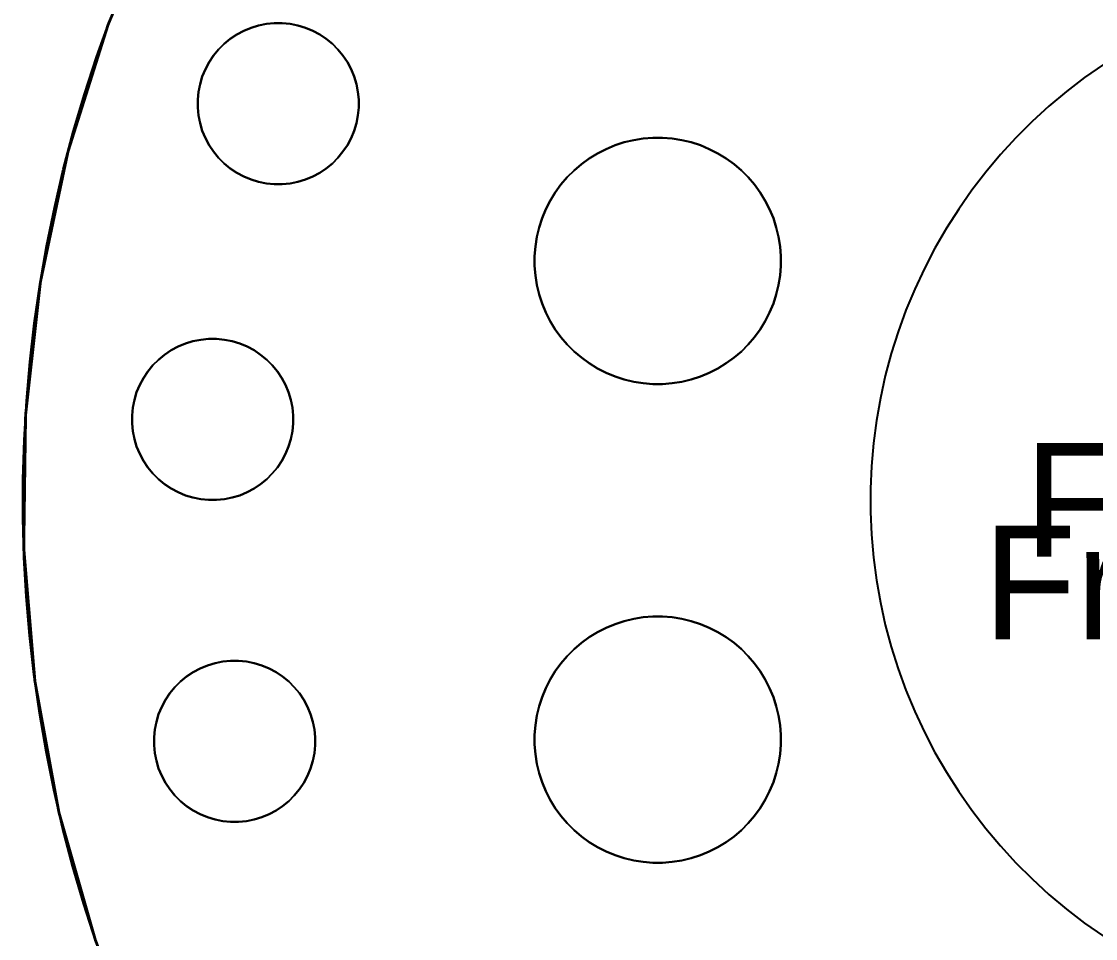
# Model space of a CAD drawing. Header units: millimetres. Extents: x 0 to 9.66, y 0 to 9.59.
# Drawn here: x -0.005 to 3.776, y 3.214 to 6.442 of the extents above; entities that cross this region are included whole.
import ezdxf

# ---------------------------------------------------------------- set-up
doc = ezdxf.new("R2010")
doc.units = ezdxf.units.MM
doc.header["$MEASUREMENT"] = 0
for name, color, linetype in [('Mechanical1', 6, 'Continuous'), ('TopLayer', 1, 'Continuous'), ('TopOverlay', 2, 'Continuous')]:
    doc.layers.add(name, color=color, linetype=linetype)

msp = doc.modelspace()

# ---------------------------------------------------------------- linework, layer by layer
at = {"layer": 'Mechanical1', "const_width": 0.01}
msp.add_lwpolyline([(3.995, 0.0008, -11.497626), (5.6621, 0.0008)], format="xyb", dxfattribs=at)
at = {"layer": 'TopLayer'}
for p, q in [((0.2593, 6.3183), (0.3057, 6.4481)), ((0.8033, 6.4204), (0.83, 6.4285)), ((0.83, 6.4285), (0.8033, 6.4204)), ((0.83, 6.4285), (0.8573, 6.4339)), ((0.8573, 6.4339), (0.83, 6.4285)), ((0.8573, 6.4339), (0.885, 6.4367)), ((0.885, 6.4367), (0.8573, 6.4339)), ((0.885, 6.4367), (0.8989, 6.4367)), ((0.9128, 6.4367), (0.885, 6.4367)), ((0.8989, 6.4367), (0.9128, 6.4367)), ((0.9128, 6.4367), (0.9406, 6.4339)), ((0.9406, 6.4339), (0.9128, 6.4367)), ((0.9406, 6.4339), (0.9679, 6.4285)), ((0.9679, 6.4285), (0.9406, 6.4339)), ((0.9679, 6.4285), (0.9945, 6.4204)), ((0.9945, 6.4204), (0.9679, 6.4285)), ((0.7299, 6.3812), (0.753, 6.3966)), ((0.753, 6.3966), (0.7299, 6.3812)), ((0.753, 6.3966), (0.7776, 6.4098)), ((0.7776, 6.4098), (0.753, 6.3966)), ((0.7776, 6.4098), (0.8033, 6.4204)), ((0.8033, 6.4204), (0.7776, 6.4098)), ((0.9945, 6.4204), (1.0203, 6.4098)), ((1.0203, 6.4098), (0.9945, 6.4204)), ((1.0203, 6.4098), (1.0448, 6.3966)), ((1.0448, 6.3966), (1.0203, 6.4098)), ((1.0448, 6.3966), (1.068, 6.3812)), ((1.068, 6.3812), (1.0448, 6.3966)), ((0.6886, 6.3438), (0.7083, 6.3635)), ((0.7083, 6.3635), (0.6886, 6.3438)), ((0.7083, 6.3635), (0.7299, 6.3812)), ((0.7299, 6.3812), (0.7083, 6.3635)), ((1.068, 6.3812), (1.0895, 6.3635)), ((1.0895, 6.3635), (1.068, 6.3812)), ((1.0895, 6.3635), (1.1092, 6.3438)), ((1.1092, 6.3438), (1.0895, 6.3635)), ((0.2166, 6.1873), (0.2593, 6.3183)), ((0.6555, 6.2991), (0.671, 6.3223)), ((0.671, 6.3223), (0.6555, 6.2991)), ((0.671, 6.3223), (0.6886, 6.3438)), ((0.6886, 6.3438), (0.671, 6.3223)), ((1.1092, 6.3438), (1.1269, 6.3223)), ((1.1269, 6.3223), (1.1092, 6.3438)), ((1.1269, 6.3223), (1.1423, 6.2991)), ((1.1423, 6.2991), (1.1269, 6.3223)), ((0.6424, 6.2745), (0.6555, 6.2991)), ((0.6555, 6.2991), (0.6424, 6.2745)), ((1.1423, 6.2991), (1.1555, 6.2745)), ((1.1555, 6.2745), (1.1423, 6.2991)), ((3.8031, 6.2912), (3.7372, 6.2451)), ((3.8031, 6.2912), (3.7372, 6.2451)), ((0.6236, 6.2222), (0.6317, 6.2488)), ((0.6317, 6.2488), (0.6236, 6.2222)), ((0.6317, 6.2488), (0.6424, 6.2745)), ((0.6424, 6.2745), (0.6317, 6.2488)), ((1.1555, 6.2745), (1.1661, 6.2488)), ((1.1661, 6.2488), (1.1555, 6.2745)), ((1.1661, 6.2488), (1.1742, 6.2222)), ((1.1742, 6.2222), (1.1661, 6.2488)), ((3.7372, 6.2451), (3.6733, 6.196)), ((3.7372, 6.2451), (3.6733, 6.196)), ((0.6182, 6.1948), (0.6236, 6.2222)), ((0.6236, 6.2222), (0.6182, 6.1948)), ((1.1742, 6.2222), (1.1796, 6.1948)), ((1.1796, 6.1948), (1.1742, 6.2222)), ((0.1776, 6.0551), (0.2166, 6.1873)), ((0.6155, 6.1671), (0.6182, 6.1948)), ((0.6182, 6.1948), (0.6155, 6.1671)), ((0.6155, 6.1532), (0.6155, 6.1671)), ((0.6155, 6.1671), (0.6155, 6.1393)), ((1.1796, 6.1948), (1.1824, 6.1671)), ((1.1824, 6.1671), (1.1796, 6.1948)), ((1.1824, 6.1671), (1.1824, 6.1532)), ((1.1824, 6.1393), (1.1824, 6.1671)), ((3.6733, 6.196), (3.6116, 6.1443)), ((3.6733, 6.196), (3.6116, 6.1443)), ((0.6155, 6.1393), (0.6155, 6.1532)), ((0.6182, 6.1116), (0.6155, 6.1393)), ((0.6155, 6.1393), (0.6182, 6.1116)), ((1.1824, 6.1393), (1.1796, 6.1116)), ((1.1796, 6.1116), (1.1824, 6.1393)), ((1.1824, 6.1532), (1.1824, 6.1393)), ((3.6116, 6.1443), (3.5522, 6.0899)), ((3.6116, 6.1443), (3.5522, 6.0899)), ((0.6236, 6.0842), (0.6182, 6.1116)), ((0.6182, 6.1116), (0.6236, 6.0842)), ((1.1796, 6.1116), (1.1742, 6.0842)), ((1.1742, 6.0842), (1.1796, 6.1116)), ((3.5522, 6.0899), (3.4953, 6.0329)), ((3.5522, 6.0899), (3.4953, 6.0329)), ((0.1425, 5.9219), (0.1776, 6.0551)), ((0.6317, 6.0576), (0.6236, 6.0842)), ((0.6236, 6.0842), (0.6317, 6.0576)), ((0.6424, 6.0319), (0.6317, 6.0576)), ((0.6317, 6.0576), (0.6424, 6.0319)), ((1.1661, 6.0576), (1.1555, 6.0319)), ((1.1555, 6.0319), (1.1661, 6.0576)), ((1.1742, 6.0842), (1.1661, 6.0576)), ((1.1661, 6.0576), (1.1742, 6.0842)), ((0.6555, 6.0073), (0.6424, 6.0319)), ((0.6424, 6.0319), (0.6555, 6.0073)), ((1.1555, 6.0319), (1.1423, 6.0073)), ((1.1423, 6.0073), (1.1555, 6.0319)), ((2.0845, 6.0064), (2.1169, 6.0169)), ((2.1169, 6.0169), (2.0845, 6.0064)), ((2.1169, 6.0169), (2.15, 6.0249)), ((2.15, 6.0249), (2.1169, 6.0169)), ((2.15, 6.0249), (2.1837, 6.0302)), ((2.1837, 6.0302), (2.15, 6.0249)), ((2.1837, 6.0302), (2.2176, 6.0329)), ((2.2176, 6.0329), (2.1837, 6.0302)), ((2.2176, 6.0329), (2.2346, 6.0329)), ((2.2517, 6.0329), (2.2176, 6.0329)), ((2.2346, 6.0329), (2.2517, 6.0329)), ((2.2517, 6.0329), (2.2856, 6.0302)), ((2.2856, 6.0302), (2.2517, 6.0329)), ((2.2856, 6.0302), (2.3193, 6.0249)), ((2.3193, 6.0249), (2.2856, 6.0302)), ((2.3193, 6.0249), (2.3524, 6.0169)), ((2.3524, 6.0169), (2.3193, 6.0249)), ((2.3524, 6.0169), (2.3848, 6.0064)), ((2.3848, 6.0064), (2.3524, 6.0169)), ((3.4953, 6.0329), (3.4409, 5.9736)), ((3.4953, 6.0329), (3.4409, 5.9736)), ((0.671, 5.9841), (0.6555, 6.0073)), ((0.6555, 6.0073), (0.671, 5.9841)), ((0.6886, 5.9626), (0.671, 5.9841)), ((0.671, 5.9841), (0.6886, 5.9626)), ((1.1269, 5.9841), (1.1092, 5.9626)), ((1.1092, 5.9626), (1.1269, 5.9841)), ((1.1423, 6.0073), (1.1269, 5.9841)), ((1.1269, 5.9841), (1.1423, 6.0073)), ((1.9937, 5.9601), (2.0227, 5.9779)), ((2.0227, 5.9779), (1.9937, 5.9601)), ((2.0227, 5.9779), (2.053, 5.9933)), ((2.053, 5.9933), (2.0227, 5.9779)), ((2.053, 5.9933), (2.0845, 6.0064)), ((2.0845, 6.0064), (2.053, 5.9933)), ((2.3848, 6.0064), (2.4162, 5.9933)), ((2.4162, 5.9933), (2.3848, 6.0064)), ((2.4162, 5.9933), (2.4466, 5.9779)), ((2.4466, 5.9779), (2.4162, 5.9933)), ((2.4466, 5.9779), (2.4756, 5.9601)), ((2.4756, 5.9601), (2.4466, 5.9779)), ((3.4409, 5.9736), (3.3891, 5.9119)), ((3.4409, 5.9736), (3.3891, 5.9119)), ((0.7083, 5.9429), (0.6886, 5.9626)), ((0.6886, 5.9626), (0.7083, 5.9429)), ((0.7299, 5.9253), (0.7083, 5.9429)), ((0.7083, 5.9429), (0.7299, 5.9253)), ((1.0895, 5.9429), (1.068, 5.9253)), ((1.068, 5.9253), (1.0895, 5.9429)), ((1.1092, 5.9626), (1.0895, 5.9429)), ((1.0895, 5.9429), (1.1092, 5.9626)), ((1.9402, 5.9179), (1.9661, 5.9401)), ((1.9661, 5.9401), (1.9402, 5.9179)), ((1.9661, 5.9401), (1.9937, 5.9601)), ((1.9937, 5.9601), (1.9661, 5.9401)), ((2.4756, 5.9601), (2.5032, 5.9401)), ((2.5032, 5.9401), (2.4756, 5.9601)), ((2.5032, 5.9401), (2.5291, 5.9179)), ((2.5291, 5.9179), (2.5032, 5.9401)), ((0.1111, 5.7877), (0.1425, 5.9219)), ((0.753, 5.9098), (0.7299, 5.9253)), ((0.7299, 5.9253), (0.753, 5.9098)), ((0.7776, 5.8967), (0.753, 5.9098)), ((0.753, 5.9098), (0.7776, 5.8967)), ((1.0448, 5.9098), (1.0203, 5.8967)), ((1.0203, 5.8967), (1.0448, 5.9098)), ((1.068, 5.9253), (1.0448, 5.9098)), ((1.0448, 5.9098), (1.068, 5.9253)), ((1.9161, 5.8939), (1.9402, 5.9179)), ((1.9402, 5.9179), (1.9161, 5.8939)), ((2.5291, 5.9179), (2.5532, 5.8939)), ((2.5532, 5.8939), (2.5291, 5.9179)), ((3.3891, 5.9119), (3.3401, 5.848)), ((3.3891, 5.9119), (3.3401, 5.848)), ((0.8033, 5.886), (0.7776, 5.8967)), ((0.7776, 5.8967), (0.8033, 5.886)), ((0.83, 5.8779), (0.8033, 5.886)), ((0.8033, 5.886), (0.83, 5.8779)), ((0.8573, 5.8725), (0.83, 5.8779)), ((0.83, 5.8779), (0.8573, 5.8725)), ((0.885, 5.8698), (0.8573, 5.8725)), ((0.8573, 5.8725), (0.885, 5.8698)), ((0.8989, 5.8698), (0.885, 5.8698)), ((0.885, 5.8698), (0.9128, 5.8698)), ((0.8989, 5.8698), (0.8989, 5.8698)), ((0.9128, 5.8698), (0.8989, 5.8698)), ((0.9406, 5.8725), (0.9128, 5.8698)), ((0.9128, 5.8698), (0.9406, 5.8725)), ((0.9679, 5.8779), (0.9406, 5.8725)), ((0.9406, 5.8725), (0.9679, 5.8779)), ((0.9945, 5.886), (0.9679, 5.8779)), ((0.9679, 5.8779), (0.9945, 5.886)), ((1.0203, 5.8967), (0.9945, 5.886)), ((0.9945, 5.886), (1.0203, 5.8967)), ((1.874, 5.8404), (1.894, 5.868)), ((1.894, 5.868), (1.874, 5.8404)), ((1.894, 5.868), (1.9161, 5.8939)), ((1.9161, 5.8939), (1.894, 5.868)), ((2.5532, 5.8939), (2.5753, 5.868)), ((2.5753, 5.868), (2.5532, 5.8939)), ((2.5753, 5.868), (2.5953, 5.8404)), ((2.5953, 5.8404), (2.5753, 5.868)), ((1.8562, 5.8114), (1.874, 5.8404)), ((1.874, 5.8404), (1.8562, 5.8114)), ((2.5953, 5.8404), (2.6131, 5.8114)), ((2.6131, 5.8114), (2.5953, 5.8404)), ((3.3401, 5.848), (3.2939, 5.782)), ((3.3401, 5.848), (3.2939, 5.782)), ((0.0836, 5.6527), (0.1111, 5.7877)), ((1.8407, 5.781), (1.8562, 5.8114)), ((1.8562, 5.8114), (1.8407, 5.781)), ((2.6131, 5.8114), (2.6286, 5.781)), ((2.6286, 5.781), (2.6131, 5.8114)), ((1.8172, 5.7172), (1.8277, 5.7496)), ((1.8277, 5.7496), (1.8172, 5.7172)), ((1.8277, 5.7496), (1.8407, 5.781)), ((1.8407, 5.781), (1.8277, 5.7496)), ((2.6286, 5.781), (2.6416, 5.7496)), ((2.6416, 5.7496), (2.6286, 5.781)), ((2.6416, 5.7496), (2.6521, 5.7172)), ((2.6521, 5.7172), (2.6416, 5.7496)), ((3.2939, 5.782), (3.2506, 5.7141)), ((3.2939, 5.782), (3.2506, 5.7141)), ((1.8092, 5.684), (1.8172, 5.7172)), ((1.8172, 5.7172), (1.8092, 5.684)), ((2.6521, 5.7172), (2.6601, 5.684)), ((2.6601, 5.684), (2.6521, 5.7172)), ((3.2506, 5.7141), (3.2104, 5.6444)), ((3.2506, 5.7141), (3.2104, 5.6444)), ((1.8039, 5.6504), (1.8092, 5.684)), ((1.8092, 5.684), (1.8039, 5.6504)), ((2.6601, 5.684), (2.6654, 5.6504)), ((2.6654, 5.6504), (2.6601, 5.684)), ((0.06, 5.5169), (0.0836, 5.6527)), ((1.8012, 5.6165), (1.8039, 5.6504)), ((1.8039, 5.6504), (1.8012, 5.6165)), ((2.6654, 5.6504), (2.6681, 5.6165)), ((2.6681, 5.6165), (2.6654, 5.6504)), ((3.2104, 5.6444), (3.1732, 5.5729)), ((3.2104, 5.6444), (3.1732, 5.5729)), ((1.8012, 5.5994), (1.8012, 5.6165)), ((1.8012, 5.6165), (1.8012, 5.5824)), ((1.8012, 5.5824), (1.8012, 5.5994)), ((2.6681, 5.6165), (2.6681, 5.5994)), ((2.6681, 5.5824), (2.6681, 5.6165)), ((2.6681, 5.5994), (2.6681, 5.5824)), ((1.8039, 5.5484), (1.8012, 5.5824)), ((1.8012, 5.5824), (1.8039, 5.5484)), ((2.6681, 5.5824), (2.6654, 5.5484)), ((2.6654, 5.5484), (2.6681, 5.5824)), ((3.1732, 5.5729), (3.1392, 5.5)), ((3.1732, 5.5729), (3.1392, 5.5)), ((1.8092, 5.5148), (1.8039, 5.5484)), ((1.8039, 5.5484), (1.8092, 5.5148)), ((2.6654, 5.5484), (2.6601, 5.5148)), ((2.6601, 5.5148), (2.6654, 5.5484)), ((0.0402, 5.3805), (0.06, 5.5169)), ((1.8172, 5.4817), (1.8092, 5.5148)), ((1.8092, 5.5148), (1.8172, 5.4817)), ((1.8277, 5.4493), (1.8172, 5.4817)), ((1.8172, 5.4817), (1.8277, 5.4493)), ((2.6521, 5.4817), (2.6416, 5.4493)), ((2.6416, 5.4493), (2.6521, 5.4817)), ((2.6601, 5.5148), (2.6521, 5.4817)), ((2.6521, 5.4817), (2.6601, 5.5148)), ((3.1392, 5.5), (3.1083, 5.4256)), ((3.1392, 5.5), (3.1083, 5.4256)), ((1.8407, 5.4178), (1.8277, 5.4493)), ((1.8277, 5.4493), (1.8407, 5.4178)), ((2.6416, 5.4493), (2.6286, 5.4178)), ((2.6286, 5.4178), (2.6416, 5.4493)), ((1.8562, 5.3875), (1.8407, 5.4178)), ((1.8407, 5.4178), (1.8562, 5.3875)), ((2.6286, 5.4178), (2.6131, 5.3875)), ((2.6131, 5.3875), (2.6286, 5.4178)), ((3.1083, 5.4256), (3.0808, 5.3499)), ((3.1083, 5.4256), (3.0808, 5.3499)), ((0.0244, 5.2436), (0.0402, 5.3805)), ((1.874, 5.3584), (1.8562, 5.3875)), ((1.8562, 5.3875), (1.874, 5.3584)), ((2.6131, 5.3875), (2.5953, 5.3584)), ((2.5953, 5.3584), (2.6131, 5.3875)), ((1.894, 5.3309), (1.874, 5.3584)), ((1.874, 5.3584), (1.894, 5.3309)), ((1.9161, 5.305), (1.894, 5.3309)), ((1.894, 5.3309), (1.9161, 5.305)), ((2.5753, 5.3309), (2.5532, 5.305)), ((2.5532, 5.305), (2.5753, 5.3309)), ((2.5953, 5.3584), (2.5753, 5.3309)), ((2.5753, 5.3309), (2.5953, 5.3584)), ((3.0808, 5.3499), (3.0566, 5.2731)), ((3.0808, 5.3499), (3.0566, 5.2731)), ((0.5219, 5.2846), (0.5465, 5.2978)), ((0.5465, 5.2978), (0.5219, 5.2846)), ((0.5465, 5.2978), (0.5722, 5.3084)), ((0.5722, 5.3084), (0.5465, 5.2978)), ((0.5722, 5.3084), (0.5989, 5.3165)), ((0.5989, 5.3165), (0.5722, 5.3084)), ((0.5989, 5.3165), (0.6262, 5.3219)), ((0.6262, 5.3219), (0.5989, 5.3165)), ((0.6262, 5.3219), (0.6539, 5.3247)), ((0.6539, 5.3247), (0.6262, 5.3219)), ((0.6539, 5.3247), (0.6678, 5.3247)), ((0.6818, 5.3247), (0.6539, 5.3247)), ((0.6678, 5.3247), (0.6818, 5.3247)), ((0.6818, 5.3247), (0.7095, 5.3219)), ((0.7095, 5.3219), (0.6818, 5.3247)), ((0.7095, 5.3219), (0.7368, 5.3165)), ((0.7368, 5.3165), (0.7095, 5.3219)), ((0.7368, 5.3165), (0.7635, 5.3084)), ((0.7635, 5.3084), (0.7368, 5.3165)), ((0.7635, 5.3084), (0.7892, 5.2978)), ((0.7892, 5.2978), (0.7635, 5.3084)), ((0.7892, 5.2978), (0.8137, 5.2846)), ((0.8137, 5.2846), (0.7892, 5.2978)), ((1.9402, 5.2809), (1.9161, 5.305)), ((1.9161, 5.305), (1.9402, 5.2809)), ((2.5532, 5.305), (2.5291, 5.2809)), ((2.5291, 5.2809), (2.5532, 5.305)), ((0.4773, 5.2515), (0.4988, 5.2692)), ((0.4988, 5.2692), (0.4773, 5.2515)), ((0.4988, 5.2692), (0.5219, 5.2846)), ((0.5219, 5.2846), (0.4988, 5.2692)), ((0.8137, 5.2846), (0.8369, 5.2692)), ((0.8369, 5.2692), (0.8137, 5.2846)), ((0.8369, 5.2692), (0.8584, 5.2515)), ((0.8584, 5.2515), (0.8369, 5.2692)), ((1.9661, 5.2588), (1.9402, 5.2809)), ((1.9402, 5.2809), (1.9661, 5.2588)), ((1.9937, 5.2388), (1.9661, 5.2588)), ((1.9661, 5.2588), (1.9937, 5.2388)), ((2.5032, 5.2588), (2.4756, 5.2388)), ((2.4756, 5.2388), (2.5032, 5.2588)), ((2.5291, 5.2809), (2.5032, 5.2588)), ((2.5032, 5.2588), (2.5291, 5.2809)), ((3.0566, 5.2731), (3.0357, 5.1953)), ((3.0566, 5.2731), (3.0357, 5.1953)), ((0.0124, 5.1063), (0.0244, 5.2436)), ((0.4399, 5.2103), (0.4576, 5.2318)), ((0.4576, 5.2318), (0.4399, 5.2103)), ((0.4576, 5.2318), (0.4773, 5.2515)), ((0.4773, 5.2515), (0.4576, 5.2318)), ((0.8584, 5.2515), (0.8781, 5.2318)), ((0.8781, 5.2318), (0.8584, 5.2515)), ((0.8781, 5.2318), (0.8958, 5.2103)), ((0.8958, 5.2103), (0.8781, 5.2318)), ((2.0227, 5.221), (1.9937, 5.2388)), ((1.9937, 5.2388), (2.0227, 5.221)), ((2.053, 5.2055), (2.0227, 5.221)), ((2.0227, 5.221), (2.053, 5.2055)), ((2.4466, 5.221), (2.4162, 5.2055)), ((2.4162, 5.2055), (2.4466, 5.221)), ((2.4756, 5.2388), (2.4466, 5.221)), ((2.4466, 5.221), (2.4756, 5.2388)), ((0.4113, 5.1626), (0.4244, 5.1871)), ((0.4244, 5.1871), (0.4113, 5.1626)), ((0.4244, 5.1871), (0.4399, 5.2103)), ((0.4399, 5.2103), (0.4244, 5.1871)), ((0.8958, 5.2103), (0.9113, 5.1871)), ((0.9113, 5.1871), (0.8958, 5.2103)), ((0.9113, 5.1871), (0.9244, 5.1626)), ((0.9244, 5.1626), (0.9113, 5.1871)), ((2.0845, 5.1925), (2.053, 5.2055)), ((2.053, 5.2055), (2.0845, 5.1925)), ((2.1169, 5.182), (2.0845, 5.1925)), ((2.0845, 5.1925), (2.1169, 5.182)), ((2.15, 5.174), (2.1169, 5.182)), ((2.1169, 5.182), (2.15, 5.174)), ((2.3524, 5.182), (2.3193, 5.174)), ((2.3193, 5.174), (2.3524, 5.182)), ((2.3848, 5.1925), (2.3524, 5.182)), ((2.3524, 5.182), (2.3848, 5.1925)), ((2.4162, 5.2055), (2.3848, 5.1925)), ((2.3848, 5.1925), (2.4162, 5.2055)), ((3.0357, 5.1953), (3.0183, 5.1167)), ((3.0357, 5.1953), (3.0183, 5.1167)), ((0.4006, 5.1368), (0.4113, 5.1626)), ((0.4113, 5.1626), (0.4006, 5.1368)), ((0.9244, 5.1626), (0.9351, 5.1368)), ((0.9351, 5.1368), (0.9244, 5.1626)), ((2.1837, 5.1687), (2.15, 5.174)), ((2.15, 5.174), (2.1837, 5.1687)), ((2.2176, 5.166), (2.1837, 5.1687)), ((2.1837, 5.1687), (2.2176, 5.166)), ((2.2346, 5.166), (2.2176, 5.166)), ((2.2176, 5.166), (2.2517, 5.166)), ((2.2346, 5.166), (2.2346, 5.166)), ((2.2517, 5.166), (2.2346, 5.166)), ((2.2856, 5.1687), (2.2517, 5.166)), ((2.2517, 5.166), (2.2856, 5.1687)), ((2.3193, 5.174), (2.2856, 5.1687)), ((2.2856, 5.1687), (2.3193, 5.174)), ((0.0044, 4.9688), (0.0124, 5.1063)), ((0.3871, 5.0829), (0.3926, 5.1102)), ((0.3926, 5.1102), (0.3871, 5.0829)), ((0.3926, 5.1102), (0.4006, 5.1368)), ((0.4006, 5.1368), (0.3926, 5.1102)), ((0.9351, 5.1368), (0.9431, 5.1102)), ((0.9431, 5.1102), (0.9351, 5.1368)), ((0.9431, 5.1102), (0.9486, 5.0829)), ((0.9486, 5.0829), (0.9431, 5.1102)), ((3.0183, 5.1167), (3.0043, 5.0374)), ((3.0183, 5.1167), (3.0043, 5.0374)), ((0.3844, 5.0551), (0.3871, 5.0829)), ((0.3871, 5.0829), (0.3844, 5.0551)), ((0.9486, 5.0829), (0.9513, 5.0551)), ((0.9513, 5.0551), (0.9486, 5.0829)), ((0.3844, 5.0412), (0.3844, 5.0551)), ((0.3844, 5.0551), (0.3844, 5.0273)), ((0.3844, 5.0273), (0.3844, 5.0412)), ((0.9513, 5.0551), (0.9513, 5.0412)), ((0.9513, 5.0273), (0.9513, 5.0551)), ((0.9513, 5.0412), (0.9513, 5.0273)), ((3.0043, 5.0374), (2.9938, 4.9576)), ((3.0043, 5.0374), (2.9938, 4.9576)), ((0.3871, 4.9996), (0.3844, 5.0273)), ((0.3844, 5.0273), (0.3871, 4.9996)), ((0.3926, 4.9723), (0.3871, 4.9996)), ((0.3871, 4.9996), (0.3926, 4.9723)), ((0.9486, 4.9996), (0.9431, 4.9723)), ((0.9431, 4.9723), (0.9486, 4.9996)), ((0.9513, 5.0273), (0.9486, 4.9996)), ((0.9486, 4.9996), (0.9513, 5.0273)), ((0.0003, 4.831), (0.0044, 4.9688)), ((0.4006, 4.9456), (0.3926, 4.9723)), ((0.3926, 4.9723), (0.4006, 4.9456)), ((0.9431, 4.9723), (0.9351, 4.9456)), ((0.9351, 4.9456), (0.9431, 4.9723)), ((2.9938, 4.9576), (2.9868, 4.8773)), ((2.9938, 4.9576), (2.9868, 4.8773)), ((0.4113, 4.9199), (0.4006, 4.9456)), ((0.4006, 4.9456), (0.4113, 4.9199)), ((0.4244, 4.8953), (0.4113, 4.9199)), ((0.4113, 4.9199), (0.4244, 4.8953)), ((0.9244, 4.9199), (0.9113, 4.8953)), ((0.9113, 4.8953), (0.9244, 4.9199)), ((0.9351, 4.9456), (0.9244, 4.9199)), ((0.9244, 4.9199), (0.9351, 4.9456)), ((0.4399, 4.8722), (0.4244, 4.8953)), ((0.4244, 4.8953), (0.4399, 4.8722)), ((0.9113, 4.8953), (0.8958, 4.8722)), ((0.8958, 4.8722), (0.9113, 4.8953)), ((2.9868, 4.8773), (2.9833, 4.7969)), ((2.9868, 4.8773), (2.9833, 4.7969)), ((0.4576, 4.8506), (0.4399, 4.8722)), ((0.4399, 4.8722), (0.4576, 4.8506)), ((0.4773, 4.8309), (0.4576, 4.8506)), ((0.4576, 4.8506), (0.4773, 4.8309)), ((0.8781, 4.8506), (0.8584, 4.8309)), ((0.8584, 4.8309), (0.8781, 4.8506)), ((0.8958, 4.8722), (0.8781, 4.8506)), ((0.8781, 4.8506), (0.8958, 4.8722)), ((0.0002, 4.6932), (0.0003, 4.831)), ((0.4988, 4.8133), (0.4773, 4.8309)), ((0.4773, 4.8309), (0.4988, 4.8133)), ((0.5219, 4.7978), (0.4988, 4.8133)), ((0.4988, 4.8133), (0.5219, 4.7978)), ((0.8369, 4.8133), (0.8137, 4.7978)), ((0.8137, 4.7978), (0.8369, 4.8133)), ((0.8584, 4.8309), (0.8369, 4.8133)), ((0.8369, 4.8133), (0.8584, 4.8309)), ((0.5465, 4.7847), (0.5219, 4.7978)), ((0.5219, 4.7978), (0.5465, 4.7847)), ((0.5722, 4.774), (0.5465, 4.7847)), ((0.5465, 4.7847), (0.5722, 4.774)), ((0.5989, 4.7659), (0.5722, 4.774)), ((0.5722, 4.774), (0.5989, 4.7659)), ((0.6262, 4.7605), (0.5989, 4.7659)), ((0.5989, 4.7659), (0.6262, 4.7605)), ((0.7368, 4.7659), (0.7095, 4.7605)), ((0.7095, 4.7605), (0.7368, 4.7659)), ((0.7635, 4.774), (0.7368, 4.7659)), ((0.7368, 4.7659), (0.7635, 4.774)), ((0.7892, 4.7847), (0.7635, 4.774)), ((0.7635, 4.774), (0.7892, 4.7847)), ((0.8137, 4.7978), (0.7892, 4.7847)), ((0.7892, 4.7847), (0.8137, 4.7978)), ((2.9833, 4.7969), (2.9833, 4.7566)), ((2.9833, 4.7969), (2.9833, 4.7566)), ((0.6539, 4.7578), (0.6262, 4.7605)), ((0.6262, 4.7605), (0.6539, 4.7578)), ((0.6678, 4.7578), (0.6539, 4.7578)), ((0.6539, 4.7578), (0.6818, 4.7578)), ((0.6678, 4.7578), (0.6678, 4.7578)), ((0.6818, 4.7578), (0.6678, 4.7578)), ((0.7095, 4.7605), (0.6818, 4.7578)), ((0.6818, 4.7578), (0.7095, 4.7605)), ((2.9833, 4.7566), (2.9833, 4.7566)), ((2.9833, 4.7566), (2.9833, 4.7164)), ((2.9833, 4.7566), (2.9833, 4.7164)), ((0.004, 4.5555), (0.0002, 4.6932)), ((2.9833, 4.7164), (2.9868, 4.6359)), ((2.9833, 4.7164), (2.9868, 4.6359)), ((2.9868, 4.6359), (2.9938, 4.5557)), ((2.9868, 4.6359), (2.9938, 4.5557)), ((0.0117, 4.4179), (0.004, 4.5555)), ((2.9938, 4.5557), (3.0043, 4.4759)), ((2.9938, 4.5557), (3.0043, 4.4759)), ((3.0043, 4.4759), (3.0183, 4.3965)), ((3.0043, 4.4759), (3.0183, 4.3965)), ((0.0233, 4.2806), (0.0117, 4.4179)), ((3.0183, 4.3965), (3.0357, 4.3179)), ((3.0183, 4.3965), (3.0357, 4.3179)), ((2.053, 4.3077), (2.0845, 4.3208)), ((2.0845, 4.3208), (2.053, 4.3077)), ((2.0845, 4.3208), (2.1169, 4.3313)), ((2.1169, 4.3313), (2.0845, 4.3208)), ((2.1169, 4.3313), (2.15, 4.3392)), ((2.15, 4.3392), (2.1169, 4.3313)), ((2.15, 4.3392), (2.1837, 4.3446)), ((2.1837, 4.3446), (2.15, 4.3392)), ((2.1837, 4.3446), (2.2176, 4.3472)), ((2.2176, 4.3472), (2.1837, 4.3446)), ((2.2176, 4.3472), (2.2346, 4.3472)), ((2.2517, 4.3472), (2.2176, 4.3472)), ((2.2346, 4.3472), (2.2517, 4.3472)), ((2.2517, 4.3472), (2.2856, 4.3446)), ((2.2856, 4.3446), (2.2517, 4.3472)), ((2.2856, 4.3446), (2.3193, 4.3392)), ((2.3193, 4.3392), (2.2856, 4.3446)), ((2.3193, 4.3392), (2.3524, 4.3313)), ((2.3524, 4.3313), (2.3193, 4.3392)), ((2.3524, 4.3313), (2.3848, 4.3208)), ((2.3848, 4.3208), (2.3524, 4.3313)), ((2.3848, 4.3208), (2.4162, 4.3077)), ((2.4162, 4.3077), (2.3848, 4.3208)), ((3.0357, 4.3179), (3.0566, 4.2401)), ((3.0357, 4.3179), (3.0566, 4.2401)), ((0.0388, 4.1436), (0.0233, 4.2806)), ((1.9661, 4.2545), (1.9937, 4.2745)), ((1.9937, 4.2745), (1.9661, 4.2545)), ((1.9937, 4.2745), (2.0227, 4.2923)), ((2.0227, 4.2923), (1.9937, 4.2745)), ((2.0227, 4.2923), (2.053, 4.3077)), ((2.053, 4.3077), (2.0227, 4.2923)), ((2.4162, 4.3077), (2.4466, 4.2923)), ((2.4466, 4.2923), (2.4162, 4.3077)), ((2.4466, 4.2923), (2.4756, 4.2745)), ((2.4756, 4.2745), (2.4466, 4.2923)), ((2.4756, 4.2745), (2.5032, 4.2545)), ((2.5032, 4.2545), (2.4756, 4.2745)), ((1.9402, 4.2323), (1.9661, 4.2545)), ((1.9661, 4.2545), (1.9402, 4.2323)), ((2.5032, 4.2545), (2.5291, 4.2323)), ((2.5291, 4.2323), (2.5032, 4.2545)), ((3.0566, 4.2401), (3.0808, 4.1633)), ((3.0566, 4.2401), (3.0808, 4.1633)), ((1.894, 4.1824), (1.9161, 4.2083)), ((1.9161, 4.2083), (1.894, 4.1824)), ((1.9161, 4.2083), (1.9402, 4.2323)), ((1.9402, 4.2323), (1.9161, 4.2083)), ((2.5291, 4.2323), (2.5532, 4.2083)), ((2.5532, 4.2083), (2.5291, 4.2323)), ((2.5532, 4.2083), (2.5753, 4.1824)), ((2.5753, 4.1824), (2.5532, 4.2083)), ((0.5995, 4.1515), (0.624, 4.1647)), ((0.624, 4.1647), (0.5995, 4.1515)), ((0.624, 4.1647), (0.6497, 4.1753)), ((0.6497, 4.1753), (0.624, 4.1647)), ((0.6497, 4.1753), (0.6764, 4.1834)), ((0.6764, 4.1834), (0.6497, 4.1753)), ((0.6764, 4.1834), (0.7037, 4.1889)), ((0.7037, 4.1889), (0.6764, 4.1834)), ((0.7037, 4.1889), (0.7314, 4.1916)), ((0.7314, 4.1916), (0.7037, 4.1889)), ((0.7314, 4.1916), (0.7454, 4.1916)), ((0.7593, 4.1916), (0.7314, 4.1916)), ((0.7454, 4.1916), (0.7593, 4.1916)), ((0.7593, 4.1916), (0.787, 4.1889)), ((0.787, 4.1889), (0.7593, 4.1916)), ((0.787, 4.1889), (0.8143, 4.1834)), ((0.8143, 4.1834), (0.787, 4.1889)), ((0.8143, 4.1834), (0.841, 4.1753)), ((0.841, 4.1753), (0.8143, 4.1834)), ((0.841, 4.1753), (0.8667, 4.1647)), ((0.8667, 4.1647), (0.841, 4.1753)), ((0.8667, 4.1647), (0.8913, 4.1515)), ((0.8913, 4.1515), (0.8667, 4.1647)), ((1.874, 4.1548), (1.894, 4.1824)), ((1.894, 4.1824), (1.874, 4.1548)), ((2.5753, 4.1824), (2.5953, 4.1548)), ((2.5953, 4.1548), (2.5753, 4.1824)), ((3.0808, 4.1633), (3.1083, 4.0877)), ((3.0808, 4.1633), (3.1083, 4.0877)), ((0.0583, 4.0072), (0.0388, 4.1436)), ((0.5548, 4.1184), (0.5763, 4.1361)), ((0.5763, 4.1361), (0.5548, 4.1184)), ((0.5763, 4.1361), (0.5995, 4.1515)), ((0.5995, 4.1515), (0.5763, 4.1361)), ((0.8913, 4.1515), (0.9144, 4.1361)), ((0.9144, 4.1361), (0.8913, 4.1515)), ((0.9144, 4.1361), (0.9359, 4.1184)), ((0.9359, 4.1184), (0.9144, 4.1361)), ((1.8407, 4.0954), (1.8562, 4.1258)), ((1.8562, 4.1258), (1.8407, 4.0954)), ((1.8562, 4.1258), (1.874, 4.1548)), ((1.874, 4.1548), (1.8562, 4.1258)), ((2.5953, 4.1548), (2.6131, 4.1258)), ((2.6131, 4.1258), (2.5953, 4.1548)), ((2.6131, 4.1258), (2.6286, 4.0954)), ((2.6286, 4.0954), (2.6131, 4.1258)), ((0.5174, 4.0772), (0.5351, 4.0987)), ((0.5351, 4.0987), (0.5174, 4.0772)), ((0.5351, 4.0987), (0.5548, 4.1184)), ((0.5548, 4.1184), (0.5351, 4.0987)), ((0.9359, 4.1184), (0.9556, 4.0987)), ((0.9556, 4.0987), (0.9359, 4.1184)), ((0.9556, 4.0987), (0.9733, 4.0772)), ((0.9733, 4.0772), (0.9556, 4.0987)), ((1.8277, 4.0639), (1.8407, 4.0954)), ((1.8407, 4.0954), (1.8277, 4.0639)), ((2.6286, 4.0954), (2.6416, 4.0639)), ((2.6416, 4.0639), (2.6286, 4.0954)), ((3.1083, 4.0877), (3.1392, 4.0133)), ((3.1083, 4.0877), (3.1392, 4.0133)), ((0.4888, 4.0295), (0.5019, 4.054)), ((0.5019, 4.054), (0.4888, 4.0295)), ((0.5019, 4.054), (0.5174, 4.0772)), ((0.5174, 4.0772), (0.5019, 4.054)), ((0.9733, 4.0772), (0.9888, 4.054)), ((0.9888, 4.054), (0.9733, 4.0772)), ((0.9888, 4.054), (1.0019, 4.0295)), ((1.0019, 4.0295), (0.9888, 4.054)), ((1.8172, 4.0316), (1.8277, 4.0639)), ((1.8277, 4.0639), (1.8172, 4.0316)), ((2.6416, 4.0639), (2.6521, 4.0316)), ((2.6521, 4.0316), (2.6416, 4.0639)), ((0.0816, 3.8714), (0.0583, 4.0072)), ((0.4781, 4.0037), (0.4888, 4.0295)), ((0.4888, 4.0295), (0.4781, 4.0037)), ((1.0019, 4.0295), (1.0126, 4.0037)), ((1.0126, 4.0037), (1.0019, 4.0295)), ((1.8092, 3.9984), (1.8172, 4.0316)), ((1.8172, 4.0316), (1.8092, 3.9984)), ((2.6521, 4.0316), (2.6601, 3.9984)), ((2.6601, 3.9984), (2.6521, 4.0316)), ((3.1392, 4.0133), (3.1732, 3.9403)), ((3.1392, 4.0133), (3.1732, 3.9403)), ((0.4646, 3.9498), (0.4701, 3.9771)), ((0.4701, 3.9771), (0.4646, 3.9498)), ((0.4701, 3.9771), (0.4781, 4.0037)), ((0.4781, 4.0037), (0.4701, 3.9771)), ((1.0126, 4.0037), (1.0206, 3.9771)), ((1.0206, 3.9771), (1.0126, 4.0037)), ((1.0206, 3.9771), (1.0261, 3.9498)), ((1.0261, 3.9498), (1.0206, 3.9771)), ((1.8039, 3.9648), (1.8092, 3.9984)), ((1.8092, 3.9984), (1.8039, 3.9648)), ((2.6601, 3.9984), (2.6654, 3.9648)), ((2.6654, 3.9648), (2.6601, 3.9984)), ((0.4619, 3.9221), (0.4646, 3.9498)), ((0.4646, 3.9498), (0.4619, 3.9221)), ((1.0261, 3.9498), (1.0288, 3.9221)), ((1.0288, 3.9221), (1.0261, 3.9498)), ((1.8012, 3.9308), (1.8039, 3.9648)), ((1.8039, 3.9648), (1.8012, 3.9308)), ((2.6654, 3.9648), (2.6681, 3.9308)), ((2.6681, 3.9308), (2.6654, 3.9648)), ((3.1732, 3.9403), (3.2104, 3.8689)), ((3.1732, 3.9403), (3.2104, 3.8689)), ((0.4619, 3.9081), (0.4619, 3.9221)), ((0.4619, 3.9221), (0.4619, 3.8942)), ((0.4619, 3.8942), (0.4619, 3.9081)), ((0.4646, 3.8665), (0.4619, 3.8942)), ((0.4619, 3.8942), (0.4646, 3.8665)), ((1.0288, 3.8942), (1.0261, 3.8665)), ((1.0261, 3.8665), (1.0288, 3.8942)), ((1.0288, 3.9221), (1.0288, 3.9081)), ((1.0288, 3.8942), (1.0288, 3.9221)), ((1.0288, 3.9081), (1.0288, 3.8942)), ((1.8012, 3.9138), (1.8012, 3.9308)), ((1.8012, 3.9308), (1.8012, 3.8968)), ((1.8012, 3.8968), (1.8012, 3.9138)), ((1.8039, 3.8628), (1.8012, 3.8968)), ((1.8012, 3.8968), (1.8039, 3.8628)), ((2.6681, 3.8968), (2.6654, 3.8628)), ((2.6654, 3.8628), (2.6681, 3.8968)), ((2.6681, 3.9308), (2.6681, 3.9138)), ((2.6681, 3.8968), (2.6681, 3.9308)), ((2.6681, 3.9138), (2.6681, 3.8968)), ((0.1088, 3.7363), (0.0816, 3.8714)), ((0.4701, 3.8392), (0.4646, 3.8665)), ((0.4646, 3.8665), (0.4701, 3.8392)), ((1.0261, 3.8665), (1.0206, 3.8392)), ((1.0206, 3.8392), (1.0261, 3.8665)), ((1.8092, 3.8292), (1.8039, 3.8628)), ((1.8039, 3.8628), (1.8092, 3.8292)), ((2.6654, 3.8628), (2.6601, 3.8292)), ((2.6601, 3.8292), (2.6654, 3.8628)), ((3.2104, 3.8689), (3.2506, 3.7991)), ((3.2104, 3.8689), (3.2506, 3.7991)), ((0.4781, 3.8125), (0.4701, 3.8392)), ((0.4701, 3.8392), (0.4781, 3.8125)), ((1.0206, 3.8392), (1.0126, 3.8125)), ((1.0126, 3.8125), (1.0206, 3.8392)), ((1.8172, 3.7961), (1.8092, 3.8292)), ((1.8092, 3.8292), (1.8172, 3.7961)), ((2.6601, 3.8292), (2.6521, 3.7961)), ((2.6521, 3.7961), (2.6601, 3.8292)), ((0.4888, 3.7868), (0.4781, 3.8125)), ((0.4781, 3.8125), (0.4888, 3.7868)), ((0.5019, 3.7622), (0.4888, 3.7868)), ((0.4888, 3.7868), (0.5019, 3.7622)), ((1.0019, 3.7868), (0.9888, 3.7622)), ((0.9888, 3.7622), (1.0019, 3.7868)), ((1.0126, 3.8125), (1.0019, 3.7868)), ((1.0019, 3.7868), (1.0126, 3.8125)), ((1.8277, 3.7637), (1.8172, 3.7961)), ((1.8172, 3.7961), (1.8277, 3.7637)), ((2.6521, 3.7961), (2.6416, 3.7637)), ((2.6416, 3.7637), (2.6521, 3.7961)), ((3.2506, 3.7991), (3.2939, 3.7312)), ((3.2506, 3.7991), (3.2939, 3.7312)), ((0.5174, 3.7391), (0.5019, 3.7622)), ((0.5019, 3.7622), (0.5174, 3.7391)), ((0.9888, 3.7622), (0.9733, 3.7391)), ((0.9733, 3.7391), (0.9888, 3.7622)), ((1.8407, 3.7322), (1.8277, 3.7637)), ((1.8277, 3.7637), (1.8407, 3.7322)), ((2.6416, 3.7637), (2.6286, 3.7322)), ((2.6286, 3.7322), (2.6416, 3.7637)), ((0.1398, 3.602), (0.1088, 3.7363)), ((0.5351, 3.7175), (0.5174, 3.7391)), ((0.5174, 3.7391), (0.5351, 3.7175)), ((0.5548, 3.6978), (0.5351, 3.7175)), ((0.5351, 3.7175), (0.5548, 3.6978)), ((0.9556, 3.7175), (0.9359, 3.6978)), ((0.9359, 3.6978), (0.9556, 3.7175)), ((0.9733, 3.7391), (0.9556, 3.7175)), ((0.9556, 3.7175), (0.9733, 3.7391)), ((1.8562, 3.7019), (1.8407, 3.7322)), ((1.8407, 3.7322), (1.8562, 3.7019)), ((2.6286, 3.7322), (2.6131, 3.7019)), ((2.6131, 3.7019), (2.6286, 3.7322)), ((3.2939, 3.7312), (3.3401, 3.6653)), ((3.2939, 3.7312), (3.3401, 3.6653)), ((0.5763, 3.6802), (0.5548, 3.6978)), ((0.5548, 3.6978), (0.5763, 3.6802)), ((0.5995, 3.6647), (0.5763, 3.6802)), ((0.5763, 3.6802), (0.5995, 3.6647)), ((0.9144, 3.6802), (0.8913, 3.6647)), ((0.8913, 3.6647), (0.9144, 3.6802)), ((0.9359, 3.6978), (0.9144, 3.6802)), ((0.9144, 3.6802), (0.9359, 3.6978)), ((1.874, 3.6728), (1.8562, 3.7019)), ((1.8562, 3.7019), (1.874, 3.6728)), ((1.894, 3.6453), (1.874, 3.6728)), ((1.874, 3.6728), (1.894, 3.6453)), ((2.5953, 3.6728), (2.5753, 3.6453)), ((2.5753, 3.6453), (2.5953, 3.6728)), ((2.6131, 3.7019), (2.5953, 3.6728)), ((2.5953, 3.6728), (2.6131, 3.7019)), ((0.624, 3.6516), (0.5995, 3.6647)), ((0.5995, 3.6647), (0.624, 3.6516)), ((0.6497, 3.6409), (0.624, 3.6516)), ((0.624, 3.6516), (0.6497, 3.6409)), ((0.6764, 3.6328), (0.6497, 3.6409)), ((0.6497, 3.6409), (0.6764, 3.6328)), ((0.7037, 3.6274), (0.6764, 3.6328)), ((0.6764, 3.6328), (0.7037, 3.6274)), ((0.8143, 3.6328), (0.787, 3.6274)), ((0.787, 3.6274), (0.8143, 3.6328)), ((0.841, 3.6409), (0.8143, 3.6328)), ((0.8143, 3.6328), (0.841, 3.6409)), ((0.8667, 3.6516), (0.841, 3.6409)), ((0.841, 3.6409), (0.8667, 3.6516)), ((0.8913, 3.6647), (0.8667, 3.6516)), ((0.8667, 3.6516), (0.8913, 3.6647)), ((1.9161, 3.6194), (1.894, 3.6453)), ((1.894, 3.6453), (1.9161, 3.6194)), ((2.5753, 3.6453), (2.5532, 3.6194)), ((2.5532, 3.6194), (2.5753, 3.6453)), ((3.3401, 3.6653), (3.3891, 3.6014)), ((3.3401, 3.6653), (3.3891, 3.6014)), ((0.1747, 3.4687), (0.1398, 3.602)), ((0.7314, 3.6247), (0.7037, 3.6274)), ((0.7037, 3.6274), (0.7314, 3.6247)), ((0.7454, 3.6247), (0.7314, 3.6247)), ((0.7314, 3.6247), (0.7593, 3.6247)), ((0.7454, 3.6247), (0.7454, 3.6247)), ((0.7593, 3.6247), (0.7454, 3.6247)), ((0.787, 3.6274), (0.7593, 3.6247)), ((0.7593, 3.6247), (0.787, 3.6274)), ((1.9402, 3.5953), (1.9161, 3.6194)), ((1.9161, 3.6194), (1.9402, 3.5953)), ((1.9661, 3.5732), (1.9402, 3.5953)), ((1.9402, 3.5953), (1.9661, 3.5732)), ((2.5291, 3.5953), (2.5032, 3.5732)), ((2.5032, 3.5732), (2.5291, 3.5953)), ((2.5532, 3.6194), (2.5291, 3.5953)), ((2.5291, 3.5953), (2.5532, 3.6194)), ((3.3891, 3.6014), (3.4409, 3.5397)), ((3.3891, 3.6014), (3.4409, 3.5397)), ((1.9937, 3.5532), (1.9661, 3.5732)), ((1.9661, 3.5732), (1.9937, 3.5532)), ((2.5032, 3.5732), (2.4756, 3.5532)), ((2.4756, 3.5532), (2.5032, 3.5732)), ((2.0227, 3.5354), (1.9937, 3.5532)), ((1.9937, 3.5532), (2.0227, 3.5354)), ((2.053, 3.5199), (2.0227, 3.5354)), ((2.0227, 3.5354), (2.053, 3.5199)), ((2.0845, 3.5069), (2.053, 3.5199)), ((2.053, 3.5199), (2.0845, 3.5069)), ((2.4162, 3.5199), (2.3848, 3.5069)), ((2.3848, 3.5069), (2.4162, 3.5199)), ((2.4466, 3.5354), (2.4162, 3.5199)), ((2.4162, 3.5199), (2.4466, 3.5354)), ((2.4756, 3.5532), (2.4466, 3.5354)), ((2.4466, 3.5354), (2.4756, 3.5532)), ((3.4409, 3.5397), (3.4953, 3.4803)), ((3.4409, 3.5397), (3.4953, 3.4803)), ((2.1169, 3.4963), (2.0845, 3.5069)), ((2.0845, 3.5069), (2.1169, 3.4963)), ((2.15, 3.4884), (2.1169, 3.4963)), ((2.1169, 3.4963), (2.15, 3.4884)), ((2.1837, 3.4831), (2.15, 3.4884)), ((2.15, 3.4884), (2.1837, 3.4831)), ((2.2176, 3.4804), (2.1837, 3.4831)), ((2.1837, 3.4831), (2.2176, 3.4804)), ((2.2346, 3.4804), (2.2176, 3.4804)), ((2.2176, 3.4804), (2.2517, 3.4804)), ((2.2346, 3.4804), (2.2346, 3.4804)), ((2.2517, 3.4804), (2.2346, 3.4804)), ((2.2856, 3.4831), (2.2517, 3.4804)), ((2.2517, 3.4804), (2.2856, 3.4831)), ((2.3193, 3.4884), (2.2856, 3.4831)), ((2.2856, 3.4831), (2.3193, 3.4884)), ((2.3524, 3.4963), (2.3193, 3.4884)), ((2.3193, 3.4884), (2.3524, 3.4963)), ((2.3848, 3.5069), (2.3524, 3.4963)), ((2.3524, 3.4963), (2.3848, 3.5069)), ((3.4953, 3.4803), (3.5522, 3.4234)), ((3.4953, 3.4803), (3.5522, 3.4234)), ((0.2133, 3.3364), (0.1747, 3.4687)), ((3.5522, 3.4234), (3.6116, 3.369)), ((3.5522, 3.4234), (3.6116, 3.369)), ((3.6116, 3.369), (3.6733, 3.3172)), ((3.6116, 3.369), (3.6733, 3.3172)), ((0.2557, 3.2053), (0.2133, 3.3364)), ((3.6733, 3.3172), (3.7372, 3.2682)), ((3.6733, 3.3172), (3.7372, 3.2682)), ((3.7372, 3.2682), (3.8031, 3.222)), ((3.7372, 3.2682), (3.8031, 3.222))]:
    msp.add_line(p, q, dxfattribs=at)

# ---------------------------------------------------------------- texts
at = {"layer": 'TopOverlay'}
for s, p in [('Focal Point 70mm', (3.5259, 4.5582)), ('Frequency 10.5 GHz', (3.3808, 4.2673))]:
    msp.add_text(s, height=0.4, dxfattribs=at).set_placement(p)

doc.saveas('drawing.dxf')
